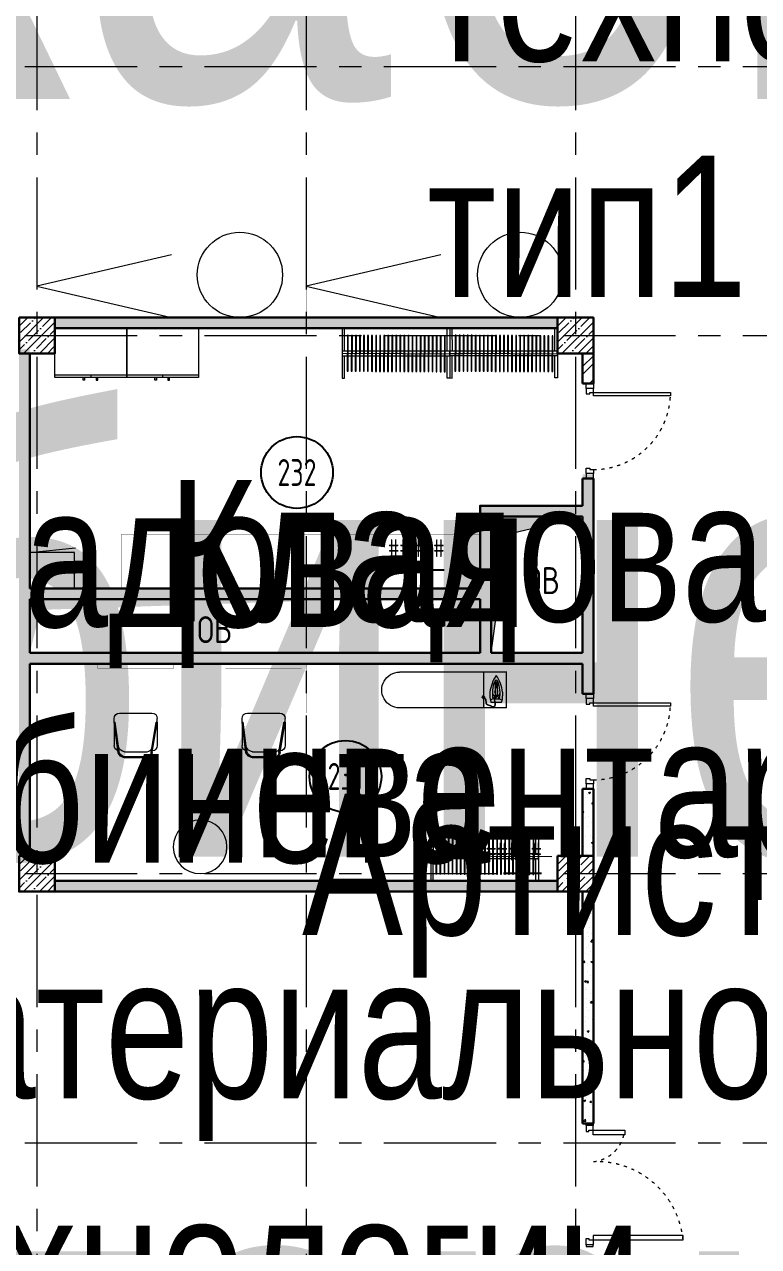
# Model space of a CAD drawing. Header units: millimetres. Extents: x -13407 to 158044, y -108832 to 109387.
# Drawn here: x 5430 to 13611, y 47129 to 60755 of the extents above; entities that cross this region are included whole.
import ezdxf
from ezdxf.enums import TextEntityAlignment as Align

# ---------------------------------------------------------------- set-up
doc = ezdxf.new("R2018")
doc.units = ezdxf.units.MM
doc.linetypes.add('ACAD_ISO03W100', pattern=[30, 12, -18])
doc.linetypes.add('CENTER', pattern=[2, 1.25, -0.25, 0.25, -0.25])
doc.layers.get('Defpoints').update_dxf_attribs({"color": 6})
for name, color, linetype, lineweight in [('АР_Двери', 5, 'Continuous', 18), ('АР_Колонны', 5, 'Continuous', 30), ('АР_Колонны Штрих', 250, 'Continuous', 5), ('АР_Маркер экспликации', 239, 'Continuous', 13), ('АР_Номер помещения', 1, 'Continuous', 25), ('АР_Оси', 193, 'Continuous', 9), ('АР_Перегородки газоблок', 165, 'Continuous', 30), ('АР_Перегородки газоблок_Штрих', 165, 'Continuous', 5), ('АР_Перегородки_кирпич_Штрих', 244, 'Continuous', 5), ('АР_Помещения_площадь', 19, 'Continuous', 9), ('АР_тонкая линия', 250, 'Continuous', 0), ('Спринклеры', 7, 'Continuous', 18), ('ТХ_мебель передв', 250, 'Continuous', 13), ('ТХ_мебель_библ', 250, 'Continuous', 13), ('ТХ_обор_акт.зал', 250, 'Continuous', 13)]:
    doc.layers.add(name, color=color, linetype=linetype, lineweight=lineweight)
doc.layers.add('АР_Названия помещений', color=124, linetype='Continuous', lineweight=5, plot=False)
doc.layers.add('АР_Отверстия', color=251, linetype='Continuous')
doc.styles.add('ICOCPEUR', font='isocpeur.ttf')
doc.styles.add('ISOCPEUR', font='isocpeur.ttf', dxfattribs={"width": 0.7})
doc.styles.get("Standard").update_dxf_attribs({"font": 'arial.ttf'})
pattern_1 = [(50, (76865.7, -55313.48), (215.17805, -18.82564), [22.5, -247.5]), (355, (76865.7, -55313.48), (-41.6254, 225.65764), [18, -198]), (100.45144, (76883.63, -55315.05), (173.55265, 206.832), [19.12206, -210.34263]), (46.1842, (76865.7, -55253.48), (320.1724, -49.6558), [33.75, -371.25]), (96.63564, (76892.38, -55257.62), (280.3986, 292.2356), [28.6831, -315.5141]), (351.18416, (76865.7, -55253.5), (280.3986, 292.2356), [27, -297]), (21, (76895.7, -55268.48), (179.07212, -120.78567), [22.5, -247.5]), (326, (76895.7, -55268.48), (72.9946, 217.545), [18, -198]), (71.45144, (76910.62, -55278.55), (252.0667, 96.75935), [19.12206, -210.34263]), (37.5, (76865.7, -55313.48), (3.647957, 99.868156), [0, -195.6, 0, -201, 0, -198.75]), (7.5, (76865.7, -55313.48), (78.92086, 118.32351), [0, -114.6, 0, -191.1, 0, -75.75]), (327.5, (76798.8, -55313.48), (160.14673, -6.76646), [0, -75, 0, -234, 0, -310.5]), (317.5, (76768.8, -55313.48), (174.95585, 30.0315), [0, -97.5, 0, -155.4, 0, -220.5])]

# ---------------------------------------------------------------- blocks, each defined once
blk = doc.blocks.new('*U240')
for points in [[(-55, -80), (-55, 0), (-115, 0), (-115, -40), (-100, -40), (-100, -80), (-55, -80)], [(0, 0), (0, -80), (-55, -80), (-55, 0), (0, 0)], [(-1060, 0), (-1060, -80), (-1005, -80), (-1005, 0), (-1060, 0)], [(-1005, -80), (-1005, 0), (-945, 0), (-945, -40), (-960, -40), (-960, -80), (-1005, -80)]]:
    blk.add_lwpolyline(points)
blk.add_lwpolyline([(-100, -80), (-100, -940), (-140, -940), (-140, -80)], close=True)
at = {"linetype": 'ACAD_ISO03W100', "ltscale": 3}
blk.add_arc((-100, -80), 860, 180, 270, dxfattribs=at)
blk = doc.blocks.new('*U241')
for points in [[(-55, -80), (-55, 0), (-115, 0), (-115, -40), (-100, -40), (-100, -80), (-55, -80)], [(0, 0), (0, -80), (-55, -80), (-55, 0), (0, 0)], [(-1060, 0), (-1060, -80), (-1005, -80), (-1005, 0), (-1060, 0)], [(-1005, -80), (-1005, 0), (-945, 0), (-945, -40), (-960, -40), (-960, -80), (-1005, -80)]]:
    blk.add_lwpolyline(points)
blk.add_lwpolyline([(-100, -80), (-100, -940), (-140, -940), (-140, -80)], close=True)
at = {"linetype": 'ACAD_ISO03W100', "ltscale": 3}
blk.add_arc((-100, -80), 860, 180, 270, dxfattribs=at)
blk = doc.blocks.new('1370')
at = {"layer": 'АР_Двери'}
for points in [[(1076826, -46356), (1076826, -46436), (1076846, -46436), (1076846, -46356), (1076826, -46356)], [(1076846, -46436), (1076846, -46356), (1076916, -46356), (1076916, -46386), (1076901, -46386), (1076901, -46436), (1076846, -46436)], [(1078177, -46436), (1078177, -46356), (1078107, -46356), (1078107, -46386), (1078122, -46386), (1078122, -46436), (1078177, -46436)], [(1078197, -46356), (1078197, -46436), (1078177, -46436), (1078177, -46356), (1078197, -46356)]]:
    blk.add_lwpolyline(points, dxfattribs=at)
for points in [[(1076901, -46436), (1076901, -47436), (1076950, -47436), (1076950, -46436)], [(1078072, -46786), (1078072, -46436), (1078122, -46436), (1078122, -46786)]]:
    blk.add_lwpolyline(points, close=True, dxfattribs=at)
at = {"layer": 'АР_Двери', "linetype": 'ACAD_ISO03W100', "ltscale": 3}
for centre, radius, start, end in [((1076805, -46474), 967, 275.6729, 2.214), ((1078162, -46396), 392, 185.9075, 264.0925)]:
    blk.add_arc(centre, radius, start, end, dxfattribs=at)
blk = doc.blocks.new('*U374')
at = {"layer": 'Defpoints', "color": 7}
blk.add_line((-10339, 344), (-10761, 344), dxfattribs=at)
at = {"layer": 'АР_Номер помещения', "color": 7}
blk.add_circle((-13678, 5596), 400, dxfattribs=at)
at = {"layer": 'Defpoints', "color": 7, "style": 'ISOCPEUR', "width": 0.7}
blk.add_attdef('ПЛОЩАДЬ_ПОМЕЩЕНИЯ', text='', height=200, dxfattribs=at).set_placement((-10334, 591), align=Align.MIDDLE_RIGHT)
at = {"layer": 'Defpoints', "color": 7, "style": 'ISOCPEUR', "width": 0.7, "flags": 1}
blk.add_attdef('КАТЕГОРИЯ', (-499, -2092), '', height=250, dxfattribs=at)
at = {"layer": 'АР_Номер помещения', "color": 7, "style": 'ISOCPEUR', "width": 0.7}
blk.add_attdef('НОМЕР_ПОМЕЩЕНИЯ', text='', height=300, dxfattribs=at).set_placement((-13678, 5596), align=Align.MIDDLE_CENTER)
at = {"layer": 'АР_Помещения_площадь', "color": 7, "lineweight": 30, "width": 0.7, "flags": 104}
blk.add_attdef('ИМЯ_ПОМЕЩЕНИЯ', text='', height=100, dxfattribs=at).set_placement((158, 1217), align=Align.MIDDLE_CENTER)
blk = doc.blocks.new('*U375')
at = {"layer": 'Defpoints', "color": 7, "style": 'ISOCPEUR', "width": 0.7}
blk.add_attdef('ПЛОЩАДЬ_ПОМЕЩЕНИЯ', text='', height=200, dxfattribs=at).set_placement((-14940, 650), align=Align.MIDDLE_RIGHT)
at = {"layer": 'Defpoints', "color": 7, "style": 'ISOCPEUR', "width": 0.7, "flags": 1}
blk.add_attdef('КАТЕГОРИЯ', (-499, -2092), '', height=250, dxfattribs=at)
at = {"layer": 'АР_Номер помещения', "color": 7, "style": 'ISOCPEUR', "width": 0.7}
blk.add_attdef('НОМЕР_ПОМЕЩЕНИЯ', text='', height=300, dxfattribs=at).set_placement((-17962, 2523), align=Align.MIDDLE_CENTER)
at = {"layer": 'АР_Помещения_площадь', "color": 7, "lineweight": 30, "width": 0.7, "flags": 104}
blk.add_attdef('ИМЯ_ПОМЕЩЕНИЯ', text='', height=100, dxfattribs=at).set_placement((158, 1217), align=Align.MIDDLE_CENTER)
blk = doc.blocks.new('*U371')
at = {"layer": 'Defpoints', "color": 7, "style": 'ISOCPEUR', "width": 0.7}
blk.add_attdef('ПЛОЩАДЬ_ПОМЕЩЕНИЯ', text='', height=200, dxfattribs=at).set_placement((-12655, 408), align=Align.MIDDLE_RIGHT)
at = {"layer": 'Defpoints', "color": 7, "style": 'ISOCPEUR', "width": 0.7, "flags": 1}
blk.add_attdef('КАТЕГОРИЯ', (-499, -2092), '', height=250, dxfattribs=at)
at = {"layer": 'АР_Номер помещения', "color": 7, "style": 'ISOCPEUR', "width": 0.7}
blk.add_attdef('НОМЕР_ПОМЕЩЕНИЯ', text='', height=300, dxfattribs=at).set_placement((-12818, 6846), align=Align.MIDDLE_CENTER)
at = {"layer": 'АР_Помещения_площадь', "color": 7, "lineweight": 30, "width": 0.7, "flags": 104}
blk.add_attdef('ИМЯ_ПОМЕЩЕНИЯ', text='', height=100, dxfattribs=at).set_placement((158, 1217), align=Align.MIDDLE_CENTER)
blk = doc.blocks.new('*U372')
at = {"layer": 'Defpoints', "color": 7}
blk.add_line((-14147, 255), (-14570, 255), dxfattribs=at)
at = {"layer": 'АР_Номер помещения', "color": 7}
blk.add_circle((-16065, 2966), 400, dxfattribs=at)
at = {"layer": 'Defpoints', "color": 7, "style": 'ISOCPEUR', "width": 0.7}
blk.add_attdef('ПЛОЩАДЬ_ПОМЕЩЕНИЯ', text='', height=200, dxfattribs=at).set_placement((-14142, 502), align=Align.MIDDLE_RIGHT)
at = {"layer": 'Defpoints', "color": 7, "style": 'ISOCPEUR', "width": 0.7, "flags": 1}
blk.add_attdef('КАТЕГОРИЯ', (-499, -2092), '', height=250, dxfattribs=at)
at = {"layer": 'АР_Номер помещения', "color": 7, "style": 'ISOCPEUR', "width": 0.7}
blk.add_attdef('НОМЕР_ПОМЕЩЕНИЯ', text='', height=300, dxfattribs=at).set_placement((-16065, 2966), align=Align.MIDDLE_CENTER)
at = {"layer": 'АР_Помещения_площадь', "color": 7, "lineweight": 30, "width": 0.7, "flags": 104}
blk.add_attdef('ИМЯ_ПОМЕЩЕНИЯ', text='', height=100, dxfattribs=at).set_placement((158, 1217), align=Align.MIDDLE_CENTER)
blk = doc.blocks.new('*U379')
at = {"layer": 'Defpoints', "color": 7}
blk.add_line((-13113, 338), (-13536, 338), dxfattribs=at)
at = {"layer": 'АР_Номер помещения', "color": 7}
blk.add_circle((-14752, 1428), 400, dxfattribs=at)
at = {"layer": 'Defpoints', "color": 7, "style": 'ISOCPEUR', "width": 0.7}
blk.add_attdef('ПЛОЩАДЬ_ПОМЕЩЕНИЯ', text='', height=200, dxfattribs=at).set_placement((-13108, 584), align=Align.MIDDLE_RIGHT)
at = {"layer": 'Defpoints', "color": 7, "style": 'ISOCPEUR', "width": 0.7, "flags": 1}
blk.add_attdef('КАТЕГОРИЯ', (-499, -2092), '', height=250, dxfattribs=at)
at = {"layer": 'АР_Номер помещения', "color": 7, "style": 'ISOCPEUR', "width": 0.7}
blk.add_attdef('НОМЕР_ПОМЕЩЕНИЯ', text='', height=300, dxfattribs=at).set_placement((-14752, 1428), align=Align.MIDDLE_CENTER)
at = {"layer": 'АР_Помещения_площадь', "color": 7, "lineweight": 30, "width": 0.7, "flags": 104}
blk.add_attdef('ИМЯ_ПОМЕЩЕНИЯ', text='', height=100, dxfattribs=at).set_placement((158, 1217), align=Align.MIDDLE_CENTER)
blk = doc.blocks.new('*U380')
at = {"layer": 'Defpoints', "color": 7}
blk.add_line((-12458, 153), (-12880, 153), dxfattribs=at)
at = {"layer": 'АР_Номер помещения', "color": 7}
blk.add_circle((-14642, 1237), 400, dxfattribs=at)
at = {"layer": 'Defpoints', "color": 7, "style": 'ISOCPEUR', "width": 0.7}
blk.add_attdef('ПЛОЩАДЬ_ПОМЕЩЕНИЯ', text='', height=200, dxfattribs=at).set_placement((-12453, 399), align=Align.MIDDLE_RIGHT)
at = {"layer": 'Defpoints', "color": 7, "style": 'ISOCPEUR', "width": 0.7, "flags": 1}
blk.add_attdef('КАТЕГОРИЯ', (-499, -2092), '', height=250, dxfattribs=at)
at = {"layer": 'АР_Номер помещения', "color": 7, "style": 'ISOCPEUR', "width": 0.7}
blk.add_attdef('НОМЕР_ПОМЕЩЕНИЯ', text='', height=300, dxfattribs=at).set_placement((-14642, 1237), align=Align.MIDDLE_CENTER)
at = {"layer": 'АР_Помещения_площадь', "color": 7, "lineweight": 30, "width": 0.7, "flags": 104}
blk.add_attdef('ИМЯ_ПОМЕЩЕНИЯ', text='', height=100, dxfattribs=at).set_placement((158, 1217), align=Align.MIDDLE_CENTER)
blk = doc.blocks.new('У016')
at = {"layer": 'ТХ_мебель передв', "lineweight": 0, "ltscale": 100, "transparency": 33554687}
for p, q in [((-49562.5, 37416.5), (-49212.5, 35916.5)), ((-49212.5, 35916.5), (-48862.5, 37416.5))]:
    blk.add_line(p, q, dxfattribs=at)
at = {"layer": 'ТХ_мебель передв', "lineweight": 0, "ltscale": 100, "transparency": 33554687, "const_width": 1}
blk.add_lwpolyline([(-49562.5, 37416.5), (-49562.5, 35916.5), (-48862.5, 35916.5), (-48862.5, 37416.5)], close=True, dxfattribs=at)
blk = doc.blocks.new('Вешало с плечиками на 25 мест_yjd')
blk.add_line((533348, 51722), (533348, 53073))
for points in [[(533319, 52894), (533064, 52892), (533064, 52921), (533618, 52924), (533618, 52895), (533369, 52894)], [(533326, 51751), (533071, 51749), (533072, 51721), (533625, 51724), (533625, 51752), (533376, 51751)]]:
    blk.add_lwpolyline(points)
for points in [[(533148, 52861), (533548, 52861), (533548, 52871), (533148, 52871)], [(533376, 51723), (533369, 52923), (533319, 52922), (533326, 51722)], [(533148, 52816), (533548, 52816), (533548, 52826), (533148, 52826)], [(533148, 52771), (533548, 52771), (533548, 52781), (533148, 52781)], [(533148, 52726), (533548, 52726), (533548, 52736), (533148, 52736)], [(533148, 52681), (533548, 52681), (533548, 52691), (533148, 52691)], [(533148, 52636), (533548, 52636), (533548, 52646), (533148, 52646)], [(533148, 52591), (533548, 52591), (533548, 52601), (533148, 52601)], [(533148, 52546), (533548, 52546), (533548, 52556), (533148, 52556)], [(533148, 52501), (533548, 52501), (533548, 52511), (533148, 52511)], [(533148, 52456), (533548, 52456), (533548, 52466), (533148, 52466)], [(533148, 52411), (533548, 52411), (533548, 52421), (533148, 52421)], [(533148, 52366), (533548, 52366), (533548, 52376), (533148, 52376)], [(533148, 52321), (533548, 52321), (533548, 52331), (533148, 52331)], [(533148, 52276), (533548, 52276), (533548, 52286), (533148, 52286)], [(533148, 52231), (533548, 52231), (533548, 52241), (533148, 52241)], [(533148, 52186), (533548, 52186), (533548, 52196), (533148, 52196)], [(533148, 52141), (533548, 52141), (533548, 52151), (533148, 52151)], [(533148, 52096), (533548, 52096), (533548, 52106), (533148, 52106)], [(533148, 52051), (533548, 52051), (533548, 52061), (533148, 52061)], [(533148, 52006), (533548, 52006), (533548, 52016), (533148, 52016)], [(533148, 51961), (533548, 51961), (533548, 51971), (533148, 51971)], [(533148, 51916), (533548, 51916), (533548, 51926), (533148, 51926)], [(533148, 51871), (533548, 51871), (533548, 51881), (533148, 51881)], [(533148, 51826), (533548, 51826), (533548, 51836), (533148, 51836)], [(533148, 51781), (533548, 51781), (533548, 51791), (533148, 51791)]]:
    blk.add_lwpolyline(points, close=True)
blk = doc.blocks.new('У194')
at = {"lineweight": 0, "ltscale": 100, "transparency": 33554687, "const_width": 2, "elevation": 0}
blk.add_lwpolyline([(348122, -100115), (348122, -99515), (349122, -99515), (349122, -100115)], close=True, dxfattribs=at)
blk = doc.blocks.new('шкаф 800х550')
at = {"extrusion": (-6.19742e-05, 0.000470712, 1)}
blk.add_line((-5386, 24245, 0), (-5386, 23445, 0), dxfattribs=at)
blk.add_line((-5386, 23845), (-5414, 23844, 0))
at = {"elevation": 1}
blk.add_lwpolyline([(-5414, 23445), (-4864, 23445), (-4864, 24245), (-5414, 24245)], close=True, dxfattribs=at)
at = {"extrusion": (-6.19742e-05, 0.000470712, 1), "elevation": 12}
for points in [[(-5414, 23922), (-5414, 23905), (-5442, 23905), (-5442, 23922)], [(-5414, 23760), (-5414, 23776), (-5442, 23776), (-5442, 23760)]]:
    blk.add_lwpolyline(points, close=True, dxfattribs=at)
blk = doc.blocks.new('Шкаф для ПУИ 500х400')
blk.add_line((400, 0), (450, -510))
blk.add_lwpolyline([(400, -500), (400, 0), (0, 0), (0, -500)], close=True)
blk = doc.blocks.new('Столик гримерный с зеркалом')
at = {"layer": 'ТХ_мебель передв', "ltscale": 100}
for points, const_width in [([(-70850.5, 108676.5), (-69900.5, 108676.5), (-69900.5, 108126.5), (-70850.5, 108126.5)], 2), ([(-70800.5, 108676.5), (-69950.5, 108676.5), (-69950.5, 108626.5), (-70800.5, 108626.5)], 1)]:
    blk.add_lwpolyline(points, close=True, dxfattribs=dict(at, const_width=const_width))
blk = doc.blocks.new('стул буфетный')
for p, q in [((29857, -82138), (29857, -82498)), ((29963, -82078), (29917, -82078)), ((29957, -82078), (29957, -82090)), ((30299, -82121), (29957, -82078)), ((29957, -82078), (30220, -82078)), ((30281, -82132), (29957, -82090)), ((30292, -82441), (30292, -82194)), ((30345, -82441), (30345, -82194)), ((30357, -82441), (30357, -82194)), ((29957, -82558), (29917, -82558)), ((30297, -82489), (29957, -82545)), ((30297, -82501), (29957, -82558)), ((29957, -82558), (29957, -82545)), ((29957, -82558), (30220, -82558))]:
    blk.add_line(p, q)
for centre, radius, start, end in [((29917, -82138), 60, 90, 180), ((30220, -82138), 60, 18.5204, 90), ((30206, -82209), 86.4, 9.5409, 75.1933), ((30276, -82201), 69, 5.3357, 86.1429), ((30266, -82207), 91.9, 8.0378, 68.6747), ((29917, -82498), 60, 180, 270), ((30220, -82498), 60, 270, 354.0131), ((30227, -82435), 64.7, 285.5646, 354.3099), ((30299, -82442), 46.4, 267.3874, 1.195), ((30297, -82441), 60, 270, 0)]:
    blk.add_arc(centre, radius, start, end)
blk = doc.blocks.new('У508')
for p, q in [((-67353, 108634), (-68546, 108634)), ((-67609, 108234), (-67609, 108634)), ((-67354, 108234), (-67354, 108634)), ((-67487, 108525), (-67481, 108471)), ((-67481, 108471), (-67481, 108366)), ((-67477, 108515), (-67473, 108479)), ((-67462, 108515), (-67466, 108479)), ((-67452, 108525), (-67459, 108465)), ((-67458, 108469), (-67458, 108366)), ((-67622, 108347), (-67631, 108353)), ((-67621, 108349), (-67630, 108354)), ((-67615, 108358), (-67624, 108363)), ((-67614, 108360), (-67623, 108365)), ((-67540, 108410), (-67540, 108370)), ((-67506, 108335), (-67535, 108321)), ((-67481, 108366), (-67506, 108335)), ((-67487, 108335), (-67506, 108335)), ((-67484, 108335), (-67433, 108335)), ((-67458, 108366), (-67433, 108335)), ((-67433, 108335), (-67404, 108321)), ((-67400, 108410), (-67400, 108370)), ((-67354, 108234), (-68547, 108234)), ((-67354, 108234), (-67609, 108234)), ((-67529, 108298), (-67487, 108298)), ((-67484, 108298), (-67411, 108298))]:
    blk.add_line(p, q)
for points in [[(-67602, 108357), (-67613, 108338), (-67623, 108344), (-67613, 108363)], [(-67600, 108360), (-67615, 108335), (-67611, 108332), (-67596, 108358)]]:
    blk.add_lwpolyline(points, close=True)
for radius in [11.5, 4.4]:
    blk.add_circle((-67470, 108468), radius)
for centre, radius, start, end in [((-67129, 108364), 413, 145.525, 173.6383), ((-67810, 108364), 413, 6.3617, 34.475), ((-67186, 108401), 327, 156.7219, 191.645), ((-67470, 108525), 17.5, 18.4441, 161.5559), ((-67470, 108516), 7.5, 353.8437, 186.1563), ((-67754, 108401), 327, 348.355, 23.2781), ((-67630, 108354), 1.06, 59.6773, 239.6773), ((-67624, 108364), 1.06, 59.6773, 239.6773), ((-67326, 108366), 214, 178.7121, 198.5224), ((-67470, 108408), 43.4, 186.8248, 254.9537), ((-67470, 108416), 18.6, 126.912, 233.088), ((-67470, 108369), 5.3, 291.9466, 231.6486), ((-67470, 108369), 2.79, 0, 190.3979), ((-67470, 108416), 18.6, 308.1629, 51.8371), ((-67469, 108408), 43.4, 285.0463, 353.1752), ((-67613, 108366), 214, 341.4776, 1.2879)]:
    blk.add_arc(centre, radius, start, end)
at = {"extrusion": (0, 0, -1)}
blk.add_ellipse((-68547, 108434), major_axis=(141, -141), ratio=1, start_param=0.785398, end_param=3.926991, dxfattribs=at)
for points in [[(-67467, 108369), (-67475, 108344), (-67484, 108335), (-67481, 108269), (-67497, 108245), (-67541, 108258), (-67578, 108275), (-67590, 108333), (-67604, 108344)], [(-67472, 108368), (-67475, 108356), (-67480, 108344), (-67489, 108333), (-67491, 108316), (-67488, 108303), (-67484, 108288), (-67484, 108277), (-67485, 108265), (-67491, 108254), (-67498, 108248), (-67503, 108247), (-67511, 108248), (-67523, 108253), (-67539, 108260), (-67546, 108263), (-67558, 108267), (-67567, 108271), (-67574, 108276), (-67577, 108280), (-67579, 108287), (-67580, 108303), (-67581, 108319), (-67585, 108331), (-67591, 108338), (-67603, 108346)]]:
    blk.add_spline(points, degree=3)
blk = doc.blocks.new('У012')
at = {"layer": 'ТХ_мебель передв'}
blk.add_open_spline([(-181454, 44964, -1), (-181454, 44799, -1), (-181586, 44667, -1), (-181750, 44667, -1), (-181920, 44667, -1), (-182052, 44799, -1), (-182052, 44964, -1), (-182052, 45133, -1), (-181920, 45265, -1), (-181750, 45265, -1), (-181586, 45265, -1), (-181454, 45133, -1), (-181454, 44964, -1)], degree=3, knots=[0, 0, 0, 0, 1, 1, 1, 2, 2, 2, 3, 3, 3, 4, 4, 4, 4], dxfattribs=at)

msp = doc.modelspace()

# ---------------------------------------------------------------- hatches: boundary and pattern name
at = {"layer": 'АР_Колонны Штрих', "ltscale": 100}
h = msp.add_hatch(dxfattribs=at)
h.set_pattern_fill('ANSI35', color=256, scale=500)
h.set_pattern_definition([(45, (-951682.16, 97358.67), (-88.388348, 88.388348), []), (45, (-951593.77, 97358.67), (-88.388348, 88.388348), [156.25, -31.25, 0, -31.25])])
h.paths.add_polyline_path([(5769.9, 57487.2), (5369.9, 57487.2), (5369.9, 57087.2), (5769.9, 57087.2)])
h = msp.add_hatch(dxfattribs=at)
h.set_pattern_fill('ANSI35', color=256, scale=500)
h.set_pattern_definition([(45, (-945682.16, 97358.67), (-88.388348, 88.388348), []), (45, (-945593.77, 97358.67), (-88.388348, 88.388348), [156.25, -31.25, 0, -31.25])])
h.paths.add_polyline_path([(11769.9, 57487.2), (11369.9, 57487.2), (11369.9, 57087.2), (11769.9, 57087.2)])
h = msp.add_hatch(dxfattribs=at)
h.set_pattern_fill('ANSI35', color=256, scale=500)
h.set_pattern_definition([(45, (-951682.16, 91358.67), (-88.388348, 88.388348), []), (45, (-951593.77, 91358.67), (-88.388348, 88.388348), [156.25, -31.25, 0, -31.25])])
h.paths.add_polyline_path([(5769.9, 51487.2), (5369.9, 51487.2), (5369.9, 51087.2), (5769.9, 51087.2)])
h = msp.add_hatch(dxfattribs=at)
h.set_pattern_fill('ANSI35', color=256, scale=500)
h.set_pattern_definition([(45, (-945682.16, 91358.67), (-88.388348, 88.388348), []), (45, (-945593.77, 91358.67), (-88.388348, 88.388348), [156.25, -31.25, 0, -31.25])])
h.paths.add_polyline_path([(11769.9, 51487.2), (11369.9, 51487.2), (11369.9, 51087.2), (11769.9, 51087.2)])
at = {"layer": 'АР_Перегородки газоблок_Штрих', "ltscale": 100}
h = msp.add_hatch(dxfattribs=at)
h.set_pattern_fill('AR-CONC', color=256, scale=30)
h.set_pattern_definition(pattern_1)
h.paths.add_polyline_path([(11369.9, 57487.2), (5769.9, 57487.2), (5769.9, 57367.2), (11369.9, 57367.2)])
h = msp.add_hatch(dxfattribs=at)
h.set_pattern_fill('AR-CONC', color=256, scale=30)
h.set_pattern_definition([(50, (76865.7, -55266.96), (215.17805, -18.82564), [22.5, -247.5]), (355, (76865.7, -55266.96), (-41.6254, 225.65764), [18, -198]), (100.45144, (76883.63, -55268.53), (173.55265, 206.832), [19.12206, -210.34263]), (46.1842, (76865.7, -55206.96), (320.1724, -49.6558), [33.75, -371.25]), (96.63564, (76892.38, -55211.1), (280.3986, 292.2356), [28.6831, -315.5141]), (351.18416, (76865.7, -55206.96), (280.3986, 292.2356), [27, -297]), (21, (76895.7, -55221.96), (179.07212, -120.78567), [22.5, -247.5]), (326, (76895.7, -55221.96), (72.9946, 217.545), [18, -198]), (71.45144, (76910.62, -55232.02), (252.0667, 96.75935), [19.12206, -210.34263]), (37.5, (76865.7, -55266.96), (3.647957, 99.868156), [0, -195.6, 0, -201, 0, -198.75]), (7.5, (76865.7, -55266.96), (78.92086, 118.32351), [0, -114.6, 0, -191.1, 0, -75.75]), (327.5, (76798.8, -55266.96), (160.14673, -6.76646), [0, -75, 0, -234, 0, -310.5]), (317.5, (76768.8, -55266.96), (174.95585, 30.0315), [0, -97.5, 0, -155.4, 0, -220.5])])
h.paths.add_polyline_path([(5489.9, 57133.7), (5369.9, 57133.7), (5369.9, 51533.7), (5489.9, 51533.7), (5489.9, 53627.7), (9030.5, 53627.7), (10510.5, 53627.7), (10510.5, 53747.7), (5489.9, 53747.7), (5489.9, 54347.7), (5369.9, 54347.7), (5369.9, 53747), (5489.9, 53747), (5489.9, 54347.7), (5369.9, 54347.7), (5369.9, 53746.3), (5489.9, 53747.7), (5489.9, 54347.7), (10510.5, 54347.7), (10510.5, 53627.7), (11649.9, 53627.7), (11649.9, 53339.4), (11769.9, 53339.4), (11769.9, 55738.8), (11649.9, 55738.8), (11649.9, 53747.7), (10630.5, 53747.7), (10630.5, 55269.1), (11649.9, 55267.6), (11649.9, 55387.6), (10510.5, 55389.1), (10510.5, 54467.7), (5489.9, 54467.7)])
h = msp.add_hatch(dxfattribs=at)
h.set_pattern_fill('AR-CONC', color=256, scale=30)
h.set_pattern_definition(pattern_1)
h.paths.add_polyline_path([(11769.9, 52232.9), (11649.9, 52232.9), (11649.9, 51487.2), (11769.9, 51487.2)])
h = msp.add_hatch(dxfattribs=at)
h.set_pattern_fill('AR-CONC', color=256, scale=30)
h.set_pattern_definition(pattern_1)
h.paths.add_polyline_path([(5769.9, 51207.2), (5769.9, 51087.2), (5769.9, 51087.2), (5769.9, 51207.2), (5769.9, 51207.2), (11369.9, 51207.2), (11369.9, 51087.2), (5769.9, 51087.2), (5769.9, 51207.2), (5769.9, 51207.2), (5769.9, 51087.2), (5769.9, 51207.2)])
h = msp.add_hatch(dxfattribs=at)
h.set_pattern_fill('AR-CONC', color=256, scale=30)
h.set_pattern_definition(pattern_1)
h.paths.add_polyline_path([(11769.9, 51087.2), (11649.9, 51087.2), (11649.9, 48500.2), (11769.9, 48500.2)])
at = {"layer": 'АР_Перегородки_кирпич_Штрих', "ltscale": 100, "transparency": 33554687}
h = msp.add_hatch(dxfattribs=at)
h.set_pattern_fill('ANSI32', color=256, scale=500)
h.set_pattern_definition([(45, (-1077206.41, 93710.53), (-132.58252, 132.58252), []), (45, (-1077118.02, 93710.53), (-132.58252, 132.58252), [])])
h.paths.add_polyline_path([(11769.9, 57087.2), (11649.9, 57087.2), (11649.9, 56752.3), (11769.9, 56752.3)])
at = {"layer": 'Спринклеры', "ltscale": 100}
h = msp.add_hatch(dxfattribs=at)
h.set_pattern_fill('ANSI31', color=256)
h.set_pattern_definition([(45, (76865.69749, -55313.48368), (-0.08838834765, 0.08838834765), [])])
h.paths.add_polyline_path([(11569.9, 55249), (11649.9, 55267.6), (10630.5, 55267.6), (10630.5, 53747.7), (10630.8, 53747.7), (10813.9, 55073.3)])
at = {"layer": 'Спринклеры'}
msp.add_hatch(color=256, dxfattribs=at).paths.add_polyline_path([(9189.9, 54347.7), (5609.9, 54227.7), (5489.9, 53747.7), (5489.9, 54347.7), (8918.2, 54347.7)])

# ---------------------------------------------------------------- linework, layer by layer
at = {"layer": 'АР_Колонны', "ltscale": 100}
for points in [[(5369.9, 57487.2), (5769.9, 57487.2), (5769.9, 57087.2), (5369.9, 57087.2)], [(11369.9, 57487.2), (11769.9, 57487.2), (11769.9, 57087.2), (11369.9, 57087.2)], [(5369.9, 51487.2), (5769.9, 51487.2), (5769.9, 51087.2), (5369.9, 51087.2)], [(11369.9, 51487.2), (11769.9, 51487.2), (11769.9, 51087.2), (11369.9, 51087.2)]]:
    msp.add_lwpolyline(points, close=True, dxfattribs=at)
at = {"layer": 'АР_Оси', "linetype": 'CENTER', "ltscale": 1000}
for p, q in [((5569.9, 79049.7), (5569.9, 23317.3)), ((8569.9, 79049.7), (8569.9, 23317.3)), ((11569.9, 79049.7), (11569.9, 23317.3)), ((-12563.8, 60287.2), (70614.6, 60287.2)), ((-12563.8, 57287.2), (70614.6, 57287.2)), ((-12563.8, 51287.2), (70614.6, 51287.2)), ((-12563.8, 48287.2), (70614.6, 48287.2))]:
    msp.add_line(p, q, dxfattribs=at)
at = {"layer": 'АР_Перегородки газоблок', "ltscale": 100}
for points in [[(5769.9, 57487.2), (11369.9, 57487.2)], [(11369.9, 57367.2), (5769.9, 57367.2)], [(5489.9, 54467.7), (5489.9, 57087.2)], [(11649.9, 57087.2), (11649.9, 56752.3)], [(11769.9, 57087.2), (11769.9, 56752.3)], [(11769.9, 56752.3), (11649.9, 56752.3)], [(11649.9, 55692.3), (11649.9, 55387.6)], [(11769.9, 55692.3), (11649.9, 55692.3)], [(11769.9, 55692.3), (11769.9, 53292.9)], [(10507.6, 54467.7), (10507.6, 55387.6), (11649.9, 55387.6)], [(11649.9, 55267.6), (10630.5, 55267.6)], [(10630.5, 55267.6), (10630.5, 53747.7)], [(11649.9, 55267.6), (11649.9, 53747.7)], [(5489.9, 54467.7), (10507.6, 54467.7)], [(5489.9, 54347.7), (10507.6, 54347.7)], [(5489.9, 53747.7), (5489.9, 54347.7)], [(7036.4, 54347.7), (8910.5, 54347.7)], [(10507.6, 53747.7), (10507.6, 54347.7)], [(5489.9, 53747.7), (10507.6, 53747.7)], [(10630.5, 53747.7), (10646.1, 53747.7)], [(10630.5, 53747.7), (11649.9, 53747.7)], [(5489.9, 53627.7), (10543.9, 53627.7)], [(5489.9, 51487.2), (5489.9, 53627.7)], [(10510.5, 53627.7), (10510.5, 53627.7)], [(10510.5, 53627.7), (11649.9, 53627.7)], [(11649.9, 53627.7), (11649.9, 53292.9)], [(11769.9, 53292.9), (11649.9, 53292.9)], [(11649.9, 52232.9), (11649.9, 51487.2)], [(11769.9, 52232.9), (11649.9, 52232.9)], [(11769.9, 52232.9), (11769.9, 51487.2)], [(5769.9, 51207.2), (11369.9, 51207.2)], [(5769.9, 51087.2), (11369.9, 51087.2)], [(11649.9, 51087.2), (11649.9, 48500.2)], [(11769.9, 51087.2), (11769.9, 48500.2)], [(11769.9, 48500.2), (11649.9, 48500.2)]]:
    msp.add_lwpolyline(points, dxfattribs=at)
at = {"layer": 'АР_тонкая линия', "ltscale": 100}
msp.add_lwpolyline([(10630.5, 53747.7), (10813.9, 55073.3), (11649.9, 55267.6)], dxfattribs=at)
at = {"layer": 'ТХ_мебель передв', "ltscale": 0.1}
for centre in [(7831.5, 57962.2), (10955.7, 57962.2)]:
    msp.add_circle(centre, 475, dxfattribs=at)

# ---------------------------------------------------------------- block references
at = {"layer": 'АР_Двери', "rotation": 90.00000000000001}
for name, p in [('*U240', (11689.9, 56752.3)), ('*U241', (11689.9, 53292.9))]:
    msp.add_blockref(name, p, dxfattribs=at)
at = {"layer": 'АР_Маркер экспликации'}
ref = msp.add_blockref('*U374', (23649.4, 63174.3), dxfattribs=at)
ref.add_attrib('НОМЕР_ПОМЕЩЕНИЯ', '236', dxfattribs={"layer": 'АР_Номер помещения', "color": 7, "height": 300, "style": 'ISOCPEUR', "width": 0.7}).set_placement((9971.2, 68770.5), align=Align.MIDDLE_CENTER)
lines = msp.add_mtext('\\W0.8000;Кабинет материальной технологии тип1', dxfattribs={"layer": 'АР_Названия помещений', "insert": (9917.2, 67178.9), "char_height": 1576.782, "width": 926.94, "attachment_point": 1})
ref.add_attrib('ИМЯ_ПОМЕЩЕНИЯ', '', (9917.2, 67178.9), dxfattribs={"flags": 104}).embed_mtext(lines)
ref.add_attrib('ПЛОЩАДЬ_ПОМЕЩЕНИЯ', '######', dxfattribs={"layer": 'Defpoints', "color": 7, "height": 200, "style": 'ISOCPEUR', "width": 0.7}).set_placement((13315.1, 63764.9), align=Align.MIDDLE_RIGHT)
ref = msp.add_blockref('*U375', (20042.4, 63174.3), dxfattribs=at)
lines = msp.add_mtext('\\W0.8000;Кабинет с рабочим пространством для учителей тип 1 (начальная школа)', dxfattribs={"layer": 'АР_Названия помещений', "insert": (2269.2, 65871), "char_height": 5947.262, "width": 926.94, "attachment_point": 1})
ref.add_attrib('ИМЯ_ПОМЕЩЕНИЯ', '', (2269.2, 65871), dxfattribs={"flags": 104}).embed_mtext(lines)
ref = msp.add_blockref('*U371', (11693.9, 51558.9), dxfattribs=at)
lines = msp.add_mtext('\\W0.8000;Кабинет материальной технологии тип 2', dxfattribs={"layer": 'АР_Названия помещений', "insert": (-2140.4, 56366.7), "char_height": 4891.956, "width": 926.94, "attachment_point": 1})
ref.add_attrib('ИМЯ_ПОМЕЩЕНИЯ', '', (-2140.4, 56366.7), dxfattribs={"flags": 104}).embed_mtext(lines)
ref = msp.add_blockref('*U379', (23219.4, 54331.2), dxfattribs=at)
ref.add_attrib('НОМЕР_ПОМЕЩЕНИЯ', '232', dxfattribs={"layer": 'АР_Номер помещения', "color": 7, "height": 300, "style": 'ISOCPEUR', "width": 0.7}).set_placement((8467.2, 55759), align=Align.MIDDLE_CENTER)
lines = msp.add_mtext('\\W0.8000;Кладовая инвентаря', dxfattribs={"layer": 'АР_Названия помещений', "insert": (7031.7, 55675.5), "char_height": 1576.782, "width": 926.94, "attachment_point": 1})
ref.add_attrib('ИМЯ_ПОМЕЩЕНИЯ', '', (7031.7, 55675.5), dxfattribs={"flags": 104}).embed_mtext(lines)
ref.add_attrib('ПЛОЩАДЬ_ПОМЕЩЕНИЯ', '#####', dxfattribs={"layer": 'Defpoints', "color": 7, "height": 200, "style": 'ISOCPEUR', "width": 0.7}).set_placement((10111.1, 54915.3), align=Align.MIDDLE_RIGHT)
ref = msp.add_blockref('*U372', (19373.4, 51134.3), dxfattribs=at)
ref.add_attrib('НОМЕР_ПОМЕЩЕНИЯ', '233', dxfattribs={"layer": 'АР_Номер помещения', "color": 7, "height": 300, "style": 'ISOCPEUR', "width": 0.7}).set_placement((3308.7, 54100.5), align=Align.MIDDLE_CENTER)
lines = msp.add_mtext('\\W0.8000;Кладовая кабинета материальной технологии', dxfattribs={"layer": 'АР_Названия помещений', "insert": (3457.2, 55614.5), "char_height": 1576.782, "width": 926.94, "attachment_point": 1})
ref.add_attrib('ИМЯ_ПОМЕЩЕНИЯ', '', (3457.2, 55614.5), dxfattribs={"flags": 104}).embed_mtext(lines)
ref.add_attrib('ПЛОЩАДЬ_ПОМЕЩЕНИЯ', '#####', dxfattribs={"layer": 'Defpoints', "color": 7, "height": 200, "style": 'ISOCPEUR', "width": 0.7}).set_placement((5231.1, 51635.9), align=Align.MIDDLE_RIGHT)
ref = msp.add_blockref('*U380', (23649.4, 51134.3), dxfattribs=at)
ref.add_attrib('НОМЕР_ПОМЕЩЕНИЯ', '231', dxfattribs={"layer": 'АР_Номер помещения', "color": 7, "height": 300, "style": 'ISOCPEUR', "width": 0.7}).set_placement((9007.2, 52371), align=Align.MIDDLE_CENTER)
lines = msp.add_mtext('\\W0.8000;Артистическая', dxfattribs={"layer": 'АР_Названия помещений', "insert": (8524, 52179.9), "char_height": 1576.782, "width": 926.94, "attachment_point": 1})
ref.add_attrib('ИМЯ_ПОМЕЩЕНИЯ', '', (8524, 52179.9), dxfattribs={"flags": 104}).embed_mtext(lines)
ref.add_attrib('ПЛОЩАДЬ_ПОМЕЩЕНИЯ', '#####', dxfattribs={"layer": 'Defpoints', "color": 7, "height": 200, "style": 'ISOCPEUR', "width": 0.7}).set_placement((11196.6, 51533.7), align=Align.MIDDLE_RIGHT)
at = {"layer": 'АР_Перегородки газоблок', "rotation": 90.00000000000001}
msp.add_blockref('1370', (-34666.5, -1029696.3), dxfattribs=at)
at = {"layer": 'ТХ_мебель передв', "rotation": 270}
for p in [(-30346.6, 8624.7), (-27346.6, 8624.7)]:
    msp.add_blockref('У016', p, dxfattribs=at)
at = {"layer": 'ТХ_мебель передв'}
for name, p in [('Столик гримерный с зеркалом', (77045.4, -55048.8)), ('Столик гримерный с зеркалом', (78470.4, -55048.8)), ('У508', (78157.6, -55100)), ('У012', (189140.5, 6620, 0.6))]:
    msp.add_blockref(name, p, dxfattribs=at)
at = {"layer": 'ТХ_мебель_библ', "xscale": -1, "rotation": 90.00000000000031}
for p in [(-75647.6, 82934.3), (-74222.6, 82934.3)]:
    msp.add_blockref('стул буфетный', p, dxfattribs=at)
at = {"layer": 'ТХ_обор_акт.зал', "xscale": -1, "rotation": 270}
for p in [(-17675.2, 62231, -0.7), (-16875.2, 62231, -0.7)]:
    msp.add_blockref('шкаф 800х550', p, dxfattribs=at)
at = {"layer": 'ТХ_обор_акт.зал'}
for name, p, rotation in [('Вешало с плечиками на 25 мест_yjd', (-39874.5, 590708.2), 269.6909064960899), ('Вешало с плечиками на 25 мест_yjd', (-38674.5, 590709.1), 269.6909064960899), ('Шкаф для ПУИ 500х400', (5489.9, 54467.7), 90.00000000000001), ('Вешало с плечиками на 25 мест_yjd', (-38886.2, 585103.7), 269.6909064960899)]:
    msp.add_blockref(name, p, dxfattribs=dict(at, rotation=rotation))
for p in [(-341614.5, 154582.4, 0), (-340614.5, 154582.4, 0), (-339614.5, 154582.4, 0), (-338614.5, 154582.4, 0)]:
    msp.add_blockref('У194', p, dxfattribs=at)

# ---------------------------------------------------------------- texts
at = {"layer": 'АР_Отверстия', "ltscale": 100, "char_height": 300, "attachment_point": 5, "line_spacing_factor": 0.7, "style": 'ICOCPEUR'}
for insert in [(11199.9, 54554), (7549.6, 54006.8)]:
    msp.add_mtext('\\A1;{\\W0.8;ОВ}', dxfattribs=dict(at, insert=insert))

doc.saveas('drawing.dxf')
